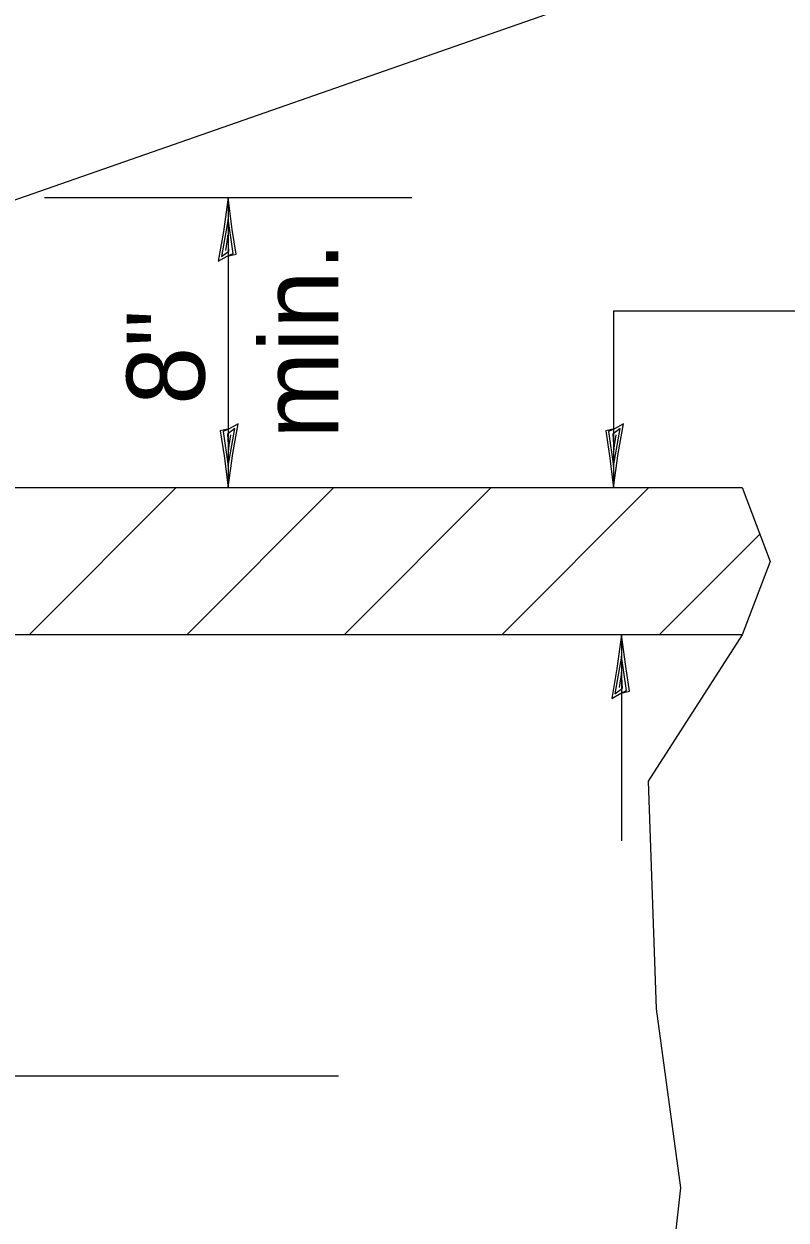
# Model space of a CAD drawing. Extents: x 0 to 2.83, y -0.05 to 1.83.
# Drawn here: x 0.729 to 0.843, y 1.399 to 1.5779 of the extents above; entities that cross this region are included whole.
import ezdxf

# ---------------------------------------------------------------- set-up
doc = ezdxf.new("R2010")
doc.units = 0
for name, color, linetype in [('RD_Pr_Roadway_Dimensions', 7, 'Continuous'), ('RD_Pr_Roadway_Notes', 7, 'Continuous'), ('SH_General_Details', 7, 'Continuous')]:
    doc.layers.add(name, color=color, linetype=linetype)

msp = doc.modelspace()

# ---------------------------------------------------------------- linework, layer by layer
at = {"layer": 'RD_Pr_Roadway_Dimensions'}
for p, q in [((0.73202, 1.55196), (0.78702, 1.55196)), ((0.75952, 1.55196), (0.75952, 1.50856)), ((0.81718, 1.53503), (0.81718, 1.50856)), ((0.81718, 1.53503), (0.84468, 1.53503)), ((0.8184, 1.48656), (0.8184, 1.45572))]:
    msp.add_line(p, q, dxfattribs=at)
for points in [[(0.75939, 1.5432), (0.7607, 1.54349), (0.76013, 1.54719), (0.75952, 1.55196), (0.75882, 1.54688), (0.75804, 1.54242), (0.75939, 1.5432), (0.76026, 1.54359), (0.75952, 1.54876), (0.75852, 1.54311), (0.75964, 1.54394), (0.75949, 1.54632), (0.75914, 1.54404)], [(0.75965, 1.51733), (0.75834, 1.51703), (0.75891, 1.51333), (0.75952, 1.50856), (0.76022, 1.51365), (0.761, 1.5181), (0.75965, 1.51733), (0.75879, 1.51693), (0.75953, 1.51177), (0.76052, 1.51742), (0.75941, 1.51658), (0.75956, 1.5142), (0.75991, 1.51648)], [(0.81731, 1.51733), (0.81601, 1.51703), (0.81657, 1.51333), (0.81719, 1.50856), (0.81788, 1.51365), (0.81867, 1.5181), (0.81731, 1.51733), (0.81645, 1.51693), (0.81719, 1.51177), (0.81818, 1.51742), (0.81707, 1.51658), (0.81722, 1.5142), (0.81757, 1.51648)], [(0.81827, 1.4778), (0.81958, 1.47809), (0.81901, 1.48179), (0.8184, 1.48656), (0.8177, 1.48148), (0.81692, 1.47702), (0.81827, 1.4778), (0.81914, 1.47819), (0.81839, 1.48336), (0.8174, 1.47771), (0.81851, 1.47854), (0.81836, 1.48092), (0.81801, 1.47864)]]:
    msp.add_lwpolyline(points, dxfattribs=at)
at = {"layer": 'RD_Pr_Roadway_Notes'}
msp.add_line((0.87421, 1.60279), (0.69799, 1.54124), dxfattribs=at)
at = {"layer": 'SH_General_Details'}
for p, q in [((0.66043, 1.50856), (0.74843, 1.50856)), ((0.74843, 1.50856), (0.83643, 1.50856)), ((0.83643, 1.48656), (0.66043, 1.48656)), ((0.71543, 1.42056), (0.77601, 1.42056))]:
    msp.add_line(p, q, dxfattribs=at)
for points in [[(0.72974, 1.48656), (0.75174, 1.50856)], [(0.75331, 1.48656), (0.77531, 1.50856)], [(0.77688, 1.48656), (0.79888, 1.50856)], [(0.80045, 1.48656), (0.82245, 1.50856)], [(0.83643, 1.50856), (0.8406, 1.49751), (0.83643, 1.48656)], [(0.82402, 1.48656), (0.83906, 1.5016)], [(0.83643, 1.48656), (0.82235, 1.46466), (0.82357, 1.4306), (0.82722, 1.40383), (0.82357, 1.37098), (0.83643, 1.35456)]]:
    msp.add_lwpolyline(points, dxfattribs=at)

# ---------------------------------------------------------------- texts
at = {"layer": 'RD_Pr_Roadway_Dimensions'}
for s, p in [('min.', (0.77599, 1.51588)), ('8"', (0.75599, 1.52094))]:
    msp.add_text(s, height=0.011667, rotation=90, dxfattribs=at).set_placement(p)

doc.saveas('drawing.dxf')
